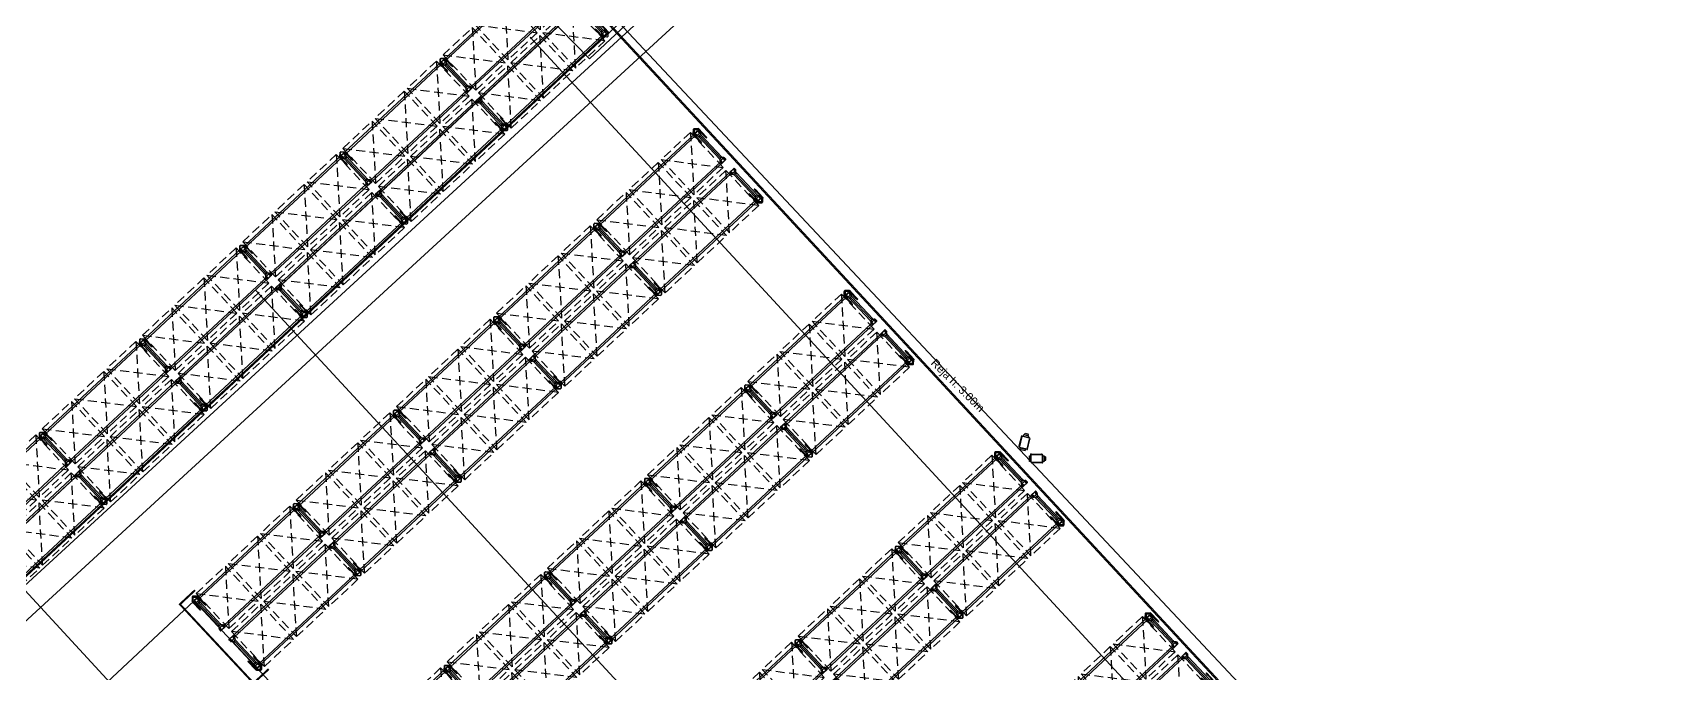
# Model space of a CAD drawing. Header units: millimetres. Extents: x 13 to 166, y 58 to 179.
# Drawn here: x 94.6 to 135.33, y 116.67 to 132.69 of the extents above; entities that cross this region are included whole.
import ezdxf

# ---------------------------------------------------------------- set-up
doc = ezdxf.new("R2010")
doc.units = ezdxf.units.MM
doc.linetypes.add('12_13_14_SB-E17-AR-A01_A02_A03-A$0$DASHED2', pattern=[0.375, 0.25, -0.125])
doc.layers.add('Rack Mecalux 3300mm (MVA-VLZ)', color=5, linetype='Continuous')
doc.layers.add('Rejas', color=1, linetype='Continuous')
doc.styles.get("Standard").update_dxf_attribs({"font": 'txt.shx'})

# ---------------------------------------------------------------- blocks, each defined once
blk = doc.blocks.new('Rack 3300mm Sistema Mecalux REFORZADO 100mm')
at = {"color": 252}
for p, q in [((2137.489959, 1281.825612), (2137.489959, 1281.880612)), ((2137.494959, 1281.885612), (2137.639359, 1281.885612)), ((2140.938359, 1281.881862), (2137.620359, 1281.881862)), ((2137.644359, 1281.880612), (2137.644359, 1281.825612)), ((2140.914359, 1281.880612), (2140.914359, 1281.825612)), ((2141.063759, 1281.885612), (2140.919359, 1281.885612)), ((2141.068759, 1281.825612), (2141.068759, 1281.880612)), ((2137.517159, 1281.805612), (2137.509959, 1281.805612)), ((2137.530331, 1281.75047), (2137.567135, 1281.75047)), ((2137.624359, 1281.805612), (2137.617159, 1281.805612)), ((2140.929359, 1281.836862), (2137.629359, 1281.836862)), ((2140.934359, 1281.805612), (2140.941559, 1281.805612)), ((2141.028386, 1281.75047), (2140.991583, 1281.75047)), ((2141.041559, 1281.805612), (2141.048759, 1281.805612)), ((2137.489959, 1280.940112), (2137.489959, 1280.885112)), ((2137.494959, 1280.880112), (2137.639359, 1280.880112)), ((2137.517159, 1280.960112), (2137.509959, 1280.960112)), ((2137.603986, 1281.015253), (2137.567183, 1281.015253)), ((2137.624359, 1280.960112), (2137.617159, 1280.960112)), ((2140.938359, 1280.883862), (2137.620359, 1280.883862)), ((2140.929359, 1280.928862), (2137.629359, 1280.928862)), ((2137.644359, 1280.885112), (2137.644359, 1280.940112)), ((2140.914359, 1280.885112), (2140.914359, 1280.940112)), ((2141.063759, 1280.880112), (2140.919359, 1280.880112)), ((2140.934359, 1280.960112), (2140.941559, 1280.960112)), ((2140.954731, 1281.015253), (2140.991535, 1281.015253)), ((2141.041559, 1280.960112), (2141.048759, 1280.960112)), ((2141.068759, 1280.940112), (2141.068759, 1280.885112))]:
    blk.add_line(p, q, dxfattribs=at)
at = {"color": 252, "lineweight": 30}
for p, q in [((2137.517159, 1281.859103), (2137.517159, 1281.878539)), ((2137.528829, 1281.845578), (2137.518661, 1281.85553)), ((2137.527409, 1281.882289), (2137.520909, 1281.882289)), ((2137.549812, 1281.882289), (2137.527409, 1281.882289)), ((2137.543909, 1281.882289), (2137.550267, 1281.882289)), ((2137.576883, 1281.879562), (2137.557435, 1281.879562)), ((2137.584506, 1281.882289), (2137.606909, 1281.882289)), ((2137.605489, 1281.845578), (2137.615656, 1281.85553)), ((2137.606909, 1281.882289), (2137.613409, 1281.882289)), ((2137.617159, 1281.859103), (2137.617159, 1281.878539)), ((2140.941559, 1281.859103), (2140.941559, 1281.878539)), ((2140.953229, 1281.845578), (2140.943061, 1281.85553)), ((2140.951809, 1281.882289), (2140.945309, 1281.882289)), ((2140.974212, 1281.882289), (2140.951809, 1281.882289)), ((2140.981835, 1281.879562), (2141.001283, 1281.879562)), ((2141.014809, 1281.882289), (2141.008451, 1281.882289)), ((2141.008906, 1281.882289), (2141.031309, 1281.882289)), ((2141.029889, 1281.845578), (2141.040056, 1281.85553)), ((2141.031309, 1281.882289), (2141.037809, 1281.882289)), ((2141.041559, 1281.859103), (2141.041559, 1281.878539)), ((2137.517159, 1281.791319), (2137.517159, 1281.810754)), ((2137.528829, 1281.777793), (2137.518661, 1281.787746)), ((2137.527409, 1281.814504), (2137.520909, 1281.814504)), ((2137.526581, 1281.814504), (2137.521301, 1281.814504)), ((2137.526581, 1281.74672), (2137.521301, 1281.74672)), ((2137.549812, 1281.814504), (2137.527409, 1281.814504)), ((2137.530331, 1281.836539), (2137.530331, 1281.842004)), ((2137.530331, 1281.828539), (2137.530331, 1281.836539)), ((2137.530331, 1281.828539), (2137.530331, 1281.818254)), ((2137.530331, 1281.768754), (2137.530331, 1281.77422)), ((2137.530331, 1281.760754), (2137.530331, 1281.768754)), ((2137.530331, 1281.760754), (2137.530331, 1281.75047)), ((2137.543909, 1281.814504), (2137.550267, 1281.814504)), ((2137.576883, 1281.811778), (2137.557435, 1281.811778)), ((2137.584506, 1281.814504), (2137.606909, 1281.814504)), ((2137.603986, 1281.836539), (2137.603986, 1281.842004)), ((2137.603986, 1281.828539), (2137.603986, 1281.836539)), ((2137.603986, 1281.828539), (2137.603986, 1281.818254)), ((2137.603986, 1281.768754), (2137.603986, 1281.77422)), ((2137.603986, 1281.760754), (2137.603986, 1281.768754)), ((2137.603986, 1281.760754), (2137.603986, 1281.75047)), ((2137.605489, 1281.777793), (2137.615656, 1281.787746)), ((2137.606909, 1281.814504), (2137.613409, 1281.814504)), ((2137.607736, 1281.814504), (2137.613017, 1281.814504)), ((2137.607736, 1281.74672), (2137.613017, 1281.74672)), ((2137.617159, 1281.791319), (2137.617159, 1281.810754)), ((2140.941559, 1281.791319), (2140.941559, 1281.810754)), ((2140.953229, 1281.777793), (2140.943061, 1281.787746)), ((2140.951809, 1281.814504), (2140.945309, 1281.814504)), ((2140.950981, 1281.814504), (2140.945701, 1281.814504)), ((2140.950981, 1281.74672), (2140.945701, 1281.74672)), ((2140.974212, 1281.814504), (2140.951809, 1281.814504)), ((2140.954731, 1281.836539), (2140.954731, 1281.842004)), ((2140.954731, 1281.828539), (2140.954731, 1281.836539)), ((2140.954731, 1281.828539), (2140.954731, 1281.818254)), ((2140.954731, 1281.768754), (2140.954731, 1281.77422)), ((2140.954731, 1281.760754), (2140.954731, 1281.768754)), ((2140.954731, 1281.760754), (2140.954731, 1281.75047)), ((2140.981835, 1281.811778), (2141.001283, 1281.811778)), ((2141.014809, 1281.814504), (2141.008451, 1281.814504)), ((2141.008906, 1281.814504), (2141.031309, 1281.814504)), ((2141.028386, 1281.836539), (2141.028386, 1281.842004)), ((2141.028386, 1281.828539), (2141.028386, 1281.836539)), ((2141.028386, 1281.828539), (2141.028386, 1281.818254)), ((2141.028386, 1281.768754), (2141.028386, 1281.77422)), ((2141.028386, 1281.760754), (2141.028386, 1281.768754)), ((2141.028386, 1281.760754), (2141.028386, 1281.75047)), ((2141.029889, 1281.777793), (2141.040056, 1281.787746)), ((2141.031309, 1281.814504), (2141.037809, 1281.814504)), ((2141.032136, 1281.814504), (2141.037417, 1281.814504)), ((2141.032136, 1281.74672), (2141.037417, 1281.74672)), ((2141.041559, 1281.791319), (2141.041559, 1281.810754)), ((2137.517159, 1280.974404), (2137.517159, 1280.954969)), ((2137.517159, 1280.90662), (2137.517159, 1280.887184)), ((2137.528829, 1280.98793), (2137.518661, 1280.977977)), ((2137.528829, 1280.920146), (2137.518661, 1280.910193)), ((2137.527409, 1280.951219), (2137.520909, 1280.951219)), ((2137.527409, 1280.883434), (2137.520909, 1280.883434)), ((2137.526581, 1281.019003), (2137.521301, 1281.019003)), ((2137.526581, 1280.951219), (2137.521301, 1280.951219)), ((2137.549812, 1280.951219), (2137.527409, 1280.951219)), ((2137.549812, 1280.883434), (2137.527409, 1280.883434)), ((2137.530331, 1281.004969), (2137.530331, 1281.015253)), ((2137.530331, 1281.004969), (2137.530331, 1280.996969)), ((2137.530331, 1280.996969), (2137.530331, 1280.991503)), ((2137.530331, 1280.937184), (2137.530331, 1280.947469)), ((2137.530331, 1280.937184), (2137.530331, 1280.929184)), ((2137.530331, 1280.929184), (2137.530331, 1280.923719)), ((2137.543909, 1280.951219), (2137.550267, 1280.951219)), ((2137.543909, 1280.883434), (2137.550267, 1280.883434)), ((2137.576883, 1280.953945), (2137.557435, 1280.953945)), ((2137.576883, 1280.886161), (2137.557435, 1280.886161)), ((2137.584506, 1280.951219), (2137.606909, 1280.951219)), ((2137.584506, 1280.883434), (2137.606909, 1280.883434)), ((2137.603986, 1281.004969), (2137.603986, 1281.015253)), ((2137.603986, 1281.004969), (2137.603986, 1280.996969)), ((2137.603986, 1280.996969), (2137.603986, 1280.991503)), ((2137.603986, 1280.937184), (2137.603986, 1280.947469)), ((2137.603986, 1280.937184), (2137.603986, 1280.929184)), ((2137.603986, 1280.929184), (2137.603986, 1280.923719)), ((2137.605489, 1280.98793), (2137.615656, 1280.977977)), ((2137.605489, 1280.920146), (2137.615656, 1280.910193)), ((2137.606909, 1280.951219), (2137.613409, 1280.951219)), ((2137.606909, 1280.883434), (2137.613409, 1280.883434)), ((2137.607736, 1281.019003), (2137.613017, 1281.019003)), ((2137.607736, 1280.951219), (2137.613017, 1280.951219)), ((2137.617159, 1280.974404), (2137.617159, 1280.954969)), ((2137.617159, 1280.90662), (2137.617159, 1280.887184)), ((2140.941559, 1280.974404), (2140.941559, 1280.954969)), ((2140.941559, 1280.90662), (2140.941559, 1280.887184)), ((2140.953229, 1280.98793), (2140.943061, 1280.977977)), ((2140.953229, 1280.920146), (2140.943061, 1280.910193)), ((2140.951809, 1280.951219), (2140.945309, 1280.951219)), ((2140.951809, 1280.883434), (2140.945309, 1280.883434)), ((2140.950981, 1281.019003), (2140.945701, 1281.019003)), ((2140.950981, 1280.951219), (2140.945701, 1280.951219)), ((2140.974212, 1280.951219), (2140.951809, 1280.951219)), ((2140.974212, 1280.883434), (2140.951809, 1280.883434)), ((2140.954731, 1281.004969), (2140.954731, 1281.015253)), ((2140.954731, 1281.004969), (2140.954731, 1280.996969)), ((2140.954731, 1280.996969), (2140.954731, 1280.991503)), ((2140.954731, 1280.937184), (2140.954731, 1280.947469)), ((2140.954731, 1280.937184), (2140.954731, 1280.929184)), ((2140.954731, 1280.929184), (2140.954731, 1280.923719)), ((2140.981835, 1280.953945), (2141.001283, 1280.953945)), ((2140.981835, 1280.886161), (2141.001283, 1280.886161)), ((2141.014809, 1280.951219), (2141.008451, 1280.951219)), ((2141.014809, 1280.883434), (2141.008451, 1280.883434)), ((2141.008906, 1280.951219), (2141.031309, 1280.951219)), ((2141.008906, 1280.883434), (2141.031309, 1280.883434)), ((2141.028386, 1281.004969), (2141.028386, 1281.015253)), ((2141.028386, 1281.004969), (2141.028386, 1280.996969)), ((2141.028386, 1280.996969), (2141.028386, 1280.991503)), ((2141.028386, 1280.937184), (2141.028386, 1280.947469)), ((2141.028386, 1280.937184), (2141.028386, 1280.929184)), ((2141.028386, 1280.929184), (2141.028386, 1280.923719)), ((2141.029889, 1280.98793), (2141.040056, 1280.977977)), ((2141.029889, 1280.920146), (2141.040056, 1280.910193)), ((2141.031309, 1280.951219), (2141.037809, 1280.951219)), ((2141.031309, 1280.883434), (2141.037809, 1280.883434)), ((2141.032136, 1281.019003), (2141.037417, 1281.019003)), ((2141.032136, 1280.951219), (2141.037417, 1280.951219)), ((2141.041559, 1280.974404), (2141.041559, 1280.954969)), ((2141.041559, 1280.90662), (2141.041559, 1280.887184))]:
    blk.add_line(p, q, dxfattribs=at)
at = {"color": 253, "linetype": '12_13_14_SB-E17-AR-A01_A02_A03-A$0$DASHED2', "ltscale": 0.9}
for p, q in [((2137.679359, 1281.982862), (2137.679359, 1280.782862)), ((2137.679359, 1281.982862), (2138.679359, 1281.982862)), ((2138.679359, 1280.782862), (2137.679359, 1281.982862)), ((2137.679359, 1280.782862), (2138.679359, 1281.982862)), ((2138.679359, 1281.982862), (2138.679359, 1280.782862)), ((2138.779359, 1281.982862), (2138.779359, 1280.782862)), ((2138.779359, 1281.982862), (2139.779359, 1281.982862)), ((2139.779359, 1280.782862), (2138.779359, 1281.982862)), ((2138.779359, 1280.782862), (2139.779359, 1281.982862)), ((2139.779359, 1281.982862), (2139.779359, 1280.782862)), ((2140.879359, 1281.982862), (2139.879359, 1281.982862)), ((2139.879359, 1281.982862), (2139.879359, 1280.782862)), ((2139.879359, 1280.782862), (2140.879359, 1281.982862)), ((2140.879359, 1280.782862), (2139.879359, 1281.982862)), ((2140.879359, 1281.982862), (2140.879359, 1280.782862)), ((2137.679359, 1280.782862), (2138.679359, 1280.782862)), ((2138.779359, 1280.782862), (2139.779359, 1280.782862)), ((2140.879359, 1280.782862), (2139.879359, 1280.782862))]:
    blk.add_line(p, q, dxfattribs=at)
at = {"color": 252}
for points in [[(2137.504959, 1281.845612), (2137.509289, 1281.843112), (2137.509289, 1281.838112), (2137.504959, 1281.835612), (2137.500629, 1281.838112), (2137.500629, 1281.843112)], [(2137.629359, 1281.845612), (2137.625029, 1281.843112), (2137.625029, 1281.838112), (2137.629359, 1281.835612), (2137.633689, 1281.838112), (2137.633689, 1281.843112)], [(2140.929359, 1281.845612), (2140.933689, 1281.843112), (2140.933689, 1281.838112), (2140.929359, 1281.835612), (2140.925029, 1281.838112), (2140.925029, 1281.843112)], [(2141.053759, 1281.845612), (2141.049429, 1281.843112), (2141.049429, 1281.838112), (2141.053759, 1281.835612), (2141.058089, 1281.838112), (2141.058089, 1281.843112)], [(2137.530331, 1281.77422), (2137.567135, 1281.77422), (2137.567135, 1280.991448), (2137.530331, 1280.991503)], [(2137.603986, 1281.77422), (2137.567135, 1281.77422), (2137.567135, 1280.991448), (2137.603986, 1280.991503)], [(2140.954731, 1281.77422), (2140.991583, 1281.77422), (2140.991583, 1280.991448), (2140.954731, 1280.991503)], [(2141.028386, 1281.77422), (2140.991583, 1281.77422), (2140.991583, 1280.991448), (2141.028386, 1280.991503)], [(2137.504959, 1280.920112), (2137.509289, 1280.922612), (2137.509289, 1280.927612), (2137.504959, 1280.930112), (2137.500629, 1280.927612), (2137.500629, 1280.922612)], [(2137.629359, 1280.920112), (2137.625029, 1280.922612), (2137.625029, 1280.927612), (2137.629359, 1280.930112), (2137.633689, 1280.927612), (2137.633689, 1280.922612)], [(2140.929359, 1280.920112), (2140.933689, 1280.922612), (2140.933689, 1280.927612), (2140.929359, 1280.930112), (2140.925029, 1280.927612), (2140.925029, 1280.922612)], [(2141.053759, 1280.920112), (2141.049429, 1280.922612), (2141.049429, 1280.927612), (2141.053759, 1280.930112), (2141.058089, 1280.927612), (2141.058089, 1280.922612)]]:
    blk.add_lwpolyline(points, close=True, dxfattribs=at)
for points in [[(2137.614359, 1281.881862), (2137.624359, 1281.881862, -0.414214), (2137.629359, 1281.876862), (2137.629359, 1281.831862)], [(2137.614359, 1281.881862), (2137.624359, 1281.881862, -0.414214), (2137.629359, 1281.876862), (2137.629359, 1281.831862)], [(2140.944359, 1281.881862), (2140.934359, 1281.881862, 0.414214), (2140.929359, 1281.876862), (2140.929359, 1281.831862)], [(2140.944359, 1281.881862), (2140.934359, 1281.881862, 0.414214), (2140.929359, 1281.876862), (2140.929359, 1281.831862)], [(2137.614359, 1280.883862), (2137.624359, 1280.883862, 0.414214), (2137.629359, 1280.888862), (2137.629359, 1280.933862)], [(2137.614359, 1280.883862), (2137.624359, 1280.883862, 0.414214), (2137.629359, 1280.888862), (2137.629359, 1280.933862)], [(2140.944359, 1280.883862), (2140.934359, 1280.883862, -0.414214), (2140.929359, 1280.888862), (2140.929359, 1280.933862)], [(2140.944359, 1280.883862), (2140.934359, 1280.883862, -0.414214), (2140.929359, 1280.888862), (2140.929359, 1280.933862)]]:
    blk.add_lwpolyline(points, format="xyb", dxfattribs=at)
for centre in [(2137.504959, 1281.840612), (2137.629359, 1281.840612), (2140.929359, 1281.840612), (2141.053759, 1281.840612), (2137.504959, 1280.925112), (2137.629359, 1280.925112), (2140.929359, 1280.925112), (2141.053759, 1280.925112)]:
    blk.add_circle(centre, 0.00634, dxfattribs=at)
for centre, radius, start, end in [((2137.494959, 1281.880612), 0.005, 90, 180), ((2137.639359, 1281.880612), 0.005, 0, 90), ((2140.919359, 1281.880612), 0.005, 90, 180), ((2141.063759, 1281.880612), 0.005, 0, 90), ((2137.509959, 1281.825612), 0.02, 180, 270), ((2137.624359, 1281.825612), 0.02, 270, 0), ((2140.934359, 1281.825612), 0.02, 180, 270), ((2141.048759, 1281.825612), 0.02, 270, 0), ((2137.509959, 1280.940112), 0.02, 90, 180), ((2137.494959, 1280.885112), 0.005, 180, 270), ((2137.624359, 1280.940112), 0.02, 0, 90), ((2137.639359, 1280.885112), 0.005, 270, 0), ((2140.934359, 1280.940112), 0.02, 90, 180), ((2140.919359, 1280.885112), 0.005, 180, 270), ((2141.048759, 1280.940112), 0.02, 0, 90), ((2141.063759, 1280.885112), 0.005, 270, 0)]:
    blk.add_arc(centre, radius, start, end, dxfattribs=at)
at = {"color": 252, "lineweight": 30}
for centre, radius, start, end in [((2137.520909, 1281.878539), 0.00375, 90, 180), ((2137.522159, 1281.859103), 0.005, 180, 225.612866), ((2137.525331, 1281.842004), 0.005, 0, 45.612866), ((2137.549771, 1281.873766), 0.008522, 51.41193, 89.722789), ((2137.557435, 1281.883312), 0.00375, 225, 270.368448), ((2137.576883, 1281.883312), 0.00375, 269.631552, 315), ((2137.584547, 1281.873766), 0.008522, 90.277211, 128.58807), ((2137.608986, 1281.842004), 0.005, 134.387134, 180), ((2137.613409, 1281.878539), 0.00375, 0, 90), ((2137.612159, 1281.859103), 0.005, 314.387134, 0), ((2140.945309, 1281.878539), 0.00375, 90, 180), ((2140.946559, 1281.859103), 0.005, 180, 225.612866), ((2140.949731, 1281.842004), 0.005, 0, 45.612866), ((2140.974171, 1281.873766), 0.008522, 51.41193, 89.722789), ((2140.981835, 1281.883312), 0.00375, 225, 270.368448), ((2141.001283, 1281.883312), 0.00375, 269.631552, 315), ((2141.008947, 1281.873766), 0.008522, 90.277211, 128.58807), ((2141.033386, 1281.842004), 0.005, 134.387134, 180), ((2141.037809, 1281.878539), 0.00375, 0, 90), ((2141.036559, 1281.859103), 0.005, 314.387134, 0), ((2137.520909, 1281.810754), 0.00375, 90, 180), ((2137.522159, 1281.791319), 0.005, 180, 225.612866), ((2137.526581, 1281.818254), 0.00375, 270, 360), ((2137.526581, 1281.75047), 0.00375, 270, 360), ((2137.525331, 1281.77422), 0.005, 0, 45.612866), ((2137.549771, 1281.805982), 0.008522, 51.41193, 89.722789), ((2137.557435, 1281.815528), 0.00375, 225, 270.368448), ((2137.576883, 1281.815528), 0.00375, 269.631552, 315), ((2137.584547, 1281.805982), 0.008522, 90.277211, 128.58807), ((2137.607736, 1281.818254), 0.00375, 180, 270), ((2137.608986, 1281.77422), 0.005, 134.387134, 180), ((2137.607736, 1281.75047), 0.00375, 180, 270), ((2137.613409, 1281.810754), 0.00375, 0, 90), ((2137.612159, 1281.791319), 0.005, 314.387134, 0), ((2140.945309, 1281.810754), 0.00375, 90, 180), ((2140.946559, 1281.791319), 0.005, 180, 225.612866), ((2140.950981, 1281.818254), 0.00375, 270, 360), ((2140.950981, 1281.75047), 0.00375, 270, 360), ((2140.949731, 1281.77422), 0.005, 0, 45.612866), ((2140.974171, 1281.805982), 0.008522, 51.41193, 89.722789), ((2140.981835, 1281.815528), 0.00375, 225, 270.368448), ((2141.001283, 1281.815528), 0.00375, 269.631552, 315), ((2141.008947, 1281.805982), 0.008522, 90.277211, 128.58807), ((2141.032136, 1281.818254), 0.00375, 180, 270), ((2141.033386, 1281.77422), 0.005, 134.387134, 180), ((2141.032136, 1281.75047), 0.00375, 180, 270), ((2141.037809, 1281.810754), 0.00375, 0, 90), ((2141.036559, 1281.791319), 0.005, 314.387134, 0), ((2137.522159, 1280.974404), 0.005, 134.387134, 180), ((2137.520909, 1280.954969), 0.00375, 180, 270), ((2137.522159, 1280.90662), 0.005, 134.387134, 180), ((2137.520909, 1280.887184), 0.00375, 180, 270), ((2137.526581, 1281.015253), 0.00375, 0, 90), ((2137.526581, 1280.947469), 0.00375, 0, 90), ((2137.525331, 1280.991503), 0.005, 314.387134, 360), ((2137.525331, 1280.923719), 0.005, 314.387134, 360), ((2137.549771, 1280.959741), 0.008522, 270.277211, 308.58807), ((2137.549771, 1280.891957), 0.008522, 270.277211, 308.58807), ((2137.557435, 1280.950195), 0.00375, 89.631552, 135), ((2137.557435, 1280.882411), 0.00375, 89.631552, 135), ((2137.576883, 1280.950195), 0.00375, 45, 90.368448), ((2137.576883, 1280.882411), 0.00375, 45, 90.368448), ((2137.584547, 1280.959741), 0.008522, 231.41193, 269.722789), ((2137.584547, 1280.891957), 0.008522, 231.41193, 269.722789), ((2137.607736, 1281.015253), 0.00375, 90, 180), ((2137.608986, 1280.991503), 0.005, 180, 225.612866), ((2137.607736, 1280.947469), 0.00375, 90, 180), ((2137.608986, 1280.923719), 0.005, 180, 225.612866), ((2137.613409, 1280.954969), 0.00375, 270, 0), ((2137.613409, 1280.887184), 0.00375, 270, 0), ((2137.612159, 1280.974404), 0.005, 0, 45.612866), ((2137.612159, 1280.90662), 0.005, 0, 45.612866), ((2140.946559, 1280.974404), 0.005, 134.387134, 180), ((2140.945309, 1280.954969), 0.00375, 180, 270), ((2140.946559, 1280.90662), 0.005, 134.387134, 180), ((2140.945309, 1280.887184), 0.00375, 180, 270), ((2140.950981, 1281.015253), 0.00375, 0, 90), ((2140.950981, 1280.947469), 0.00375, 0, 90), ((2140.949731, 1280.991503), 0.005, 314.387134, 360), ((2140.949731, 1280.923719), 0.005, 314.387134, 360), ((2140.974171, 1280.959741), 0.008522, 270.277211, 308.58807), ((2140.974171, 1280.891957), 0.008522, 270.277211, 308.58807), ((2140.981835, 1280.950195), 0.00375, 89.631552, 135), ((2140.981835, 1280.882411), 0.00375, 89.631552, 135), ((2141.001283, 1280.950195), 0.00375, 45, 90.368448), ((2141.001283, 1280.882411), 0.00375, 45, 90.368448), ((2141.008947, 1280.959741), 0.008522, 231.41193, 269.722789), ((2141.008947, 1280.891957), 0.008522, 231.41193, 269.722789), ((2141.032136, 1281.015253), 0.00375, 90, 180), ((2141.033386, 1280.991503), 0.005, 180, 225.612866), ((2141.032136, 1280.947469), 0.00375, 90, 180), ((2141.033386, 1280.923719), 0.005, 180, 225.612866), ((2141.037809, 1280.954969), 0.00375, 270, 0), ((2141.037809, 1280.887184), 0.00375, 270, 0), ((2141.036559, 1280.974404), 0.005, 0, 45.612866), ((2141.036559, 1280.90662), 0.005, 0, 45.612866)]:
    blk.add_arc(centre, radius, start, end, dxfattribs=at)
at = {"layer": 'Defpoints', "color": 252}
for points in [[(2137.487455, 1280.915225), (2137.487455, 1281.099384), (2137.477455, 1281.160225), (2137.467455, 1281.160225), (2137.467455, 1280.880225), (2137.487455, 1280.880225)], [(2137.646862, 1280.915225), (2137.646862, 1281.099384), (2137.656862, 1281.160225), (2137.666862, 1281.160225), (2137.666862, 1280.880225), (2137.646862, 1280.880225)], [(2140.911855, 1280.915225), (2140.911855, 1281.099384), (2140.901855, 1281.160225), (2140.891855, 1281.160225), (2140.891855, 1280.880225), (2140.911855, 1280.880225)], [(2141.071262, 1280.915225), (2141.071262, 1281.099384), (2141.081262, 1281.160225), (2141.091262, 1281.160225), (2141.091262, 1280.880225), (2141.071262, 1280.880225)]]:
    blk.add_lwpolyline(points, dxfattribs=at)
at = {"layer": 'Defpoints', "color": 252, "lineweight": 30, "ltscale": 5}
for points in [[(2137.487341, 1280.918839), (2137.487341, 1280.880339), (2137.553017, 1280.814664, 0.414214), (2137.581301, 1280.814664), (2137.646862, 1280.880225), (2137.646862, 1280.918725)], [(2141.071376, 1280.918839), (2141.071376, 1280.880339), (2141.005701, 1280.814664, -0.414214), (2140.977417, 1280.814664), (2140.911855, 1280.880225), (2140.911855, 1280.918725)]]:
    blk.add_lwpolyline(points, format="xyb", dxfattribs=at)
blk = doc.blocks.new('Proteccion Rack 100 Mecalux (Planta)')
at = {"color": 252}
blk.add_lwpolyline([(2107.618267, 1332.80826), (2107.586824, 1332.80826, -0.198912), (2107.58046, 1332.810896), (2107.518851, 1332.872505, -0.414214), (2107.518851, 1332.899375), (2107.580508, 1332.961031, -0.198912), (2107.586872, 1332.963667), (2107.618315, 1332.963667), (2107.618315, 1332.967667), (2107.586872, 1332.967667, 0.198912), (2107.577679, 1332.96386), (2107.516023, 1332.902203, 0.414214), (2107.516023, 1332.869676), (2107.577631, 1332.808068, 0.198912), (2107.586824, 1332.80426), (2107.618267, 1332.80426)], format="xyb", close=True, dxfattribs=at)
for points in [[(2107.618267, 1332.80626), (2107.802425, 1332.80626), (2107.863267, 1332.79626), (2107.863267, 1332.78626), (2107.583267, 1332.78626), (2107.583267, 1332.804756)], [(2107.618315, 1332.965667), (2107.802474, 1332.965667), (2107.863315, 1332.975667), (2107.863315, 1332.985667), (2107.583315, 1332.985667), (2107.583315, 1332.967171)]]:
    blk.add_lwpolyline(points, dxfattribs=at)
for points in [[(2107.643126, 1332.796209), (2107.640626, 1332.791879), (2107.635626, 1332.791879), (2107.633126, 1332.796209), (2107.635626, 1332.80054), (2107.640626, 1332.80054)], [(2107.643175, 1332.975718), (2107.640675, 1332.980048), (2107.635675, 1332.980048), (2107.633175, 1332.975718), (2107.635675, 1332.971388), (2107.640675, 1332.971388)], [(2107.757792, 1332.796209), (2107.755292, 1332.791879), (2107.750292, 1332.791879), (2107.747792, 1332.796209), (2107.750292, 1332.80054), (2107.755292, 1332.80054)], [(2107.75784, 1332.975718), (2107.75534, 1332.980048), (2107.75034, 1332.980048), (2107.74784, 1332.975718), (2107.75034, 1332.971388), (2107.75534, 1332.971388)]]:
    blk.add_lwpolyline(points, close=True, dxfattribs=at)
for centre, radius in [((2107.638126, 1332.796209), 0.00634), ((2107.638175, 1332.975718), 0.00634), ((2107.638126, 1332.796209), 0.00433), ((2107.638175, 1332.975718), 0.00433), ((2107.638126, 1332.796209), 0.002732), ((2107.638175, 1332.975718), 0.002732), ((2107.638126, 1332.796209), 0.002203), ((2107.638175, 1332.975718), 0.002203), ((2107.752792, 1332.796209), 0.00634), ((2107.75284, 1332.975718), 0.00634), ((2107.752792, 1332.796209), 0.00433), ((2107.75284, 1332.975718), 0.00433), ((2107.752792, 1332.796209), 0.002732), ((2107.75284, 1332.975718), 0.002732), ((2107.752792, 1332.796209), 0.002203), ((2107.75284, 1332.975718), 0.002203)]:
    blk.add_circle(centre, radius, dxfattribs=at)
at = {"layer": 'Defpoints', "color": 252, "linetype": 'Continuous', "lineweight": 0}
blk.add_line((2107.608227, 1332.92344), (2107.608227, 1332.84844), dxfattribs=at)

msp = doc.modelspace()

# ---------------------------------------------------------------- linework, layer by layer
at = {"color": 252}
for p, q in [((119.332883, 122.605797, 0.000013), (119.51527, 122.561034, 0.000013)), ((119.362848, 122.628005, 0.000013), (119.356005, 122.600122, 0.000013)), ((119.498991, 122.594592, 0.000013), (119.362848, 122.628005, 0.000013)), ((119.385324, 122.633077, 0.000013), (119.382873, 122.62309, 0.000013)), ((119.492249, 122.606835, 0.000013), (119.385324, 122.633077, 0.000013)), ((119.394662, 122.630786, 0.000013), (119.403731, 122.667737, 0.000013)), ((119.403731, 122.667737, 0.000013), (119.491223, 122.646264, 0.000013)), ((119.482154, 122.609313, 0.000013), (119.491223, 122.646264, 0.000013)), ((119.489798, 122.596848, 0.000013), (119.492249, 122.606835, 0.000013)), ((119.313862, 122.592923, 0.000013), (119.25256, 122.343142, 0.000013)), ((119.263459, 122.322925, 0.000013), (119.445846, 122.278162, 0.000013)), ((119.326032, 122.589626, 0.000013), (119.264874, 122.34043, 0.000013)), ((119.276925, 122.389534, 0.000013), (119.272661, 122.372159, 0.000013)), ((119.282288, 122.29976, 0.000013), (119.275445, 122.271877, 0.000013)), ((119.275445, 122.271877, 0.000013), (119.411588, 122.238464, 0.000013)), ((119.276808, 122.301105, 0.000013), (119.280183, 122.314857, 0.000013)), ((119.447763, 122.259148, 0.000013), (119.276808, 122.301105, 0.000013)), ((119.280183, 122.314857, 0.000013), (119.451065, 122.272918, 0.000013)), ((119.418431, 122.266347, 0.000013), (119.282288, 122.29976, 0.000013)), ((119.511895, 122.547282, 0.000013), (119.32958, 122.592027, 0.000013)), ((119.517187, 122.54202, 0.000013), (119.346232, 122.583977, 0.000013)), ((119.356005, 122.600122, 0.000013), (119.492148, 122.566709, 0.000013)), ((119.411686, 122.238862, 0.000013), (119.418431, 122.266347, 0.000013)), ((119.454613, 122.275319, 0.000013), (119.515772, 122.524515, 0.000013)), ((119.466783, 122.272022, 0.000013), (119.528085, 122.521803, 0.000013)), ((119.492246, 122.567107, 0.000013), (119.498991, 122.594592, 0.000013)), ((119.51527, 122.561034, 0.000013), (119.511895, 122.547282, 0.000013)), ((119.512254, 121.967006, 0.000013), (119.513561, 122.107183, 0.000013)), ((119.540963, 121.966738, 0.000013), (119.512254, 121.967006, 0.000013)), ((119.513971, 122.107179, 0.000013), (119.54227, 122.106915, 0.000013)), ((119.542551, 122.137116, 0.000013), (119.54091, 121.961095, 0.000013)), ((119.54091, 121.961095, 0.000013), (119.55507, 121.960963, 0.000013)), ((119.54227, 122.106915, 0.000013), (119.540963, 121.966738, 0.000013)), ((119.55507, 121.960963, 0.000013), (119.55671, 122.136909, 0.000013)), ((119.558749, 121.942763, 0.000013), (119.5605, 122.130555, 0.000013)), ((119.559731, 122.152359, 0.000013), (119.816913, 122.149962, 0.000013)), ((119.559915, 122.139752, 0.000013), (119.816494, 122.13736, 0.000013)), ((119.832824, 121.924803, 0.000013), (119.575642, 121.927201, 0.000013)), ((119.83264, 121.937411, 0.000013), (119.57606, 121.939803, 0.000013)), ((119.62662, 121.939332, 0.000013), (119.608729, 121.939498, 0.000013)), ((119.833805, 122.1344, 0.000013), (119.832164, 121.95838, 0.000013)), ((119.837595, 122.127971, 0.000013), (119.835844, 121.940254, 0.000013)), ((119.851754, 122.127839, 0.000013), (119.837595, 122.127971, 0.000013)), ((119.850003, 121.940047, 0.000013), (119.851754, 122.127839, 0.000013)), ((119.850225, 121.963855, 0.000013), (119.851532, 122.104032, 0.000013)), ((119.878934, 121.963587, 0.000013), (119.850225, 121.963855, 0.000013)), ((119.851943, 122.104028, 0.000013), (119.880241, 122.103764, 0.000013)), ((119.880241, 122.103764, 0.000013), (119.878934, 121.963587, 0.000013)), ((119.88941, 121.984109, 0.000013), (119.879127, 121.984205, 0.000013)), ((119.880153, 122.094299, 0.000013), (119.890436, 122.094203, 0.000013)), ((119.890436, 122.094203, 0.000013), (119.88941, 121.984109, 0.000013)), ((119.889499, 121.993724, 0.000013), (119.927546, 121.993369, 0.000013)), ((119.890339, 122.083809, 0.000013), (119.928386, 122.083454, 0.000013)), ((119.927546, 121.993369, 0.000013), (119.928386, 122.083454, 0.000013))]:
    msp.add_line(p, q, dxfattribs=at)
at = {"color": 2, "linetype": 'Continuous', "const_width": 0.05}
msp.add_lwpolyline([(98.661594, 118.746797), (98.283622, 118.394095), (100.124314, 116.421519), (100.502286, 116.77422)], dxfattribs=at)
at = {"color": 252, "linetype": 'Continuous'}
msp.add_lwpolyline([(96.210044, 116.20801), (109.070687, 102.425378), (111.500879, 104.693881), (98.640598, 118.476059)], close=True, dxfattribs=at)
at = {"color": 253, "linetype": 'Continuous'}
msp.add_lwpolyline([(96.210044, 116.20801), (109.070687, 102.425378), (111.500879, 104.693881), (98.640598, 118.476059)], close=True, dxfattribs=at)
at = {"color": 252}
for centre, radius, start, end in [((119.329192, 122.590761, 0.000013), 0.015482, 76.21074, 171.975328), ((119.267149, 122.33796, 0.000013), 0.015482, 160.446151, 256.21074), ((119.328892, 122.589222, 0.000013), 0.002888, 76.21074, 171.975328), ((119.451453, 122.274184, 0.000013), 0.015482, 256.21074, 351.975328), ((119.451754, 122.275722, 0.000013), 0.002888, 256.21074, 351.975328), ((119.513497, 122.526985, 0.000013), 0.015482, 340.446151, 76.21074), ((119.558032, 122.136971, 0.000013), 0.015482, 83.701206, 179.465795), ((119.559598, 122.136882, 0.000013), 0.002888, 83.701206, 179.465795), ((119.57423, 121.942618, 0.000013), 0.015482, 179.465795, 275.230383), ((119.818325, 122.134544, 0.000013), 0.015482, 359.465795, 95.230383), ((119.832957, 121.940281, 0.000013), 0.002888, 263.701206, 359.465795), ((119.834523, 121.940192, 0.000013), 0.015482, 263.701206, 359.465795)]:
    msp.add_arc(centre, radius, start, end, dxfattribs=at)
at = {"layer": 'Defpoints', "color": 4, "linetype": 'Continuous'}
for p, q in [((107.035254, 132.572998), (140.648853, 96.19369)), ((100.182609, 126.24132), (133.796208, 89.862012)), ((93.329964, 119.909642), (126.943562, 83.530333))]:
    msp.add_line(p, q, dxfattribs=at)
at = {"layer": 'Defpoints', "color": 11, "linetype": 'Continuous'}
for points in [[(12.991666, 168.144934), (12.991666, 101.155791), (75.139119, 101.155791), (126.516698, 148.38498), (121.343444, 153.416509), (131.145404, 163.420835), (115.974446, 179.14343), (104.938183, 179.28711), (105.33959, 168.144934), (12.991666, 168.144934)], [(75.57044, 100.654741), (115.452867, 58.316109), (165.980219, 107.334742), (127.29112, 148.168295), (75.57044, 100.654741)]]:
    msp.add_lwpolyline(points, dxfattribs=at)
at = {"layer": 'Defpoints', "color": 210, "linetype": 'Continuous'}
msp.add_lwpolyline([(14.734817, 143.711843), (14.734817, 165.859479), (105.403141, 165.859479), (105.290476, 158.244523), (107.155154, 158.24899), (116.091427, 148.799802), (105.073494, 138.206334), (109.821129, 133.244948), (108.520555, 132.032144), (97.110163, 143.711843), (14.734817, 143.711843), (14.734817, 143.711843)], dxfattribs=at)
at = {"layer": 'Defpoints', "linetype": 'Continuous'}
msp.add_lwpolyline([(156.345441, 113.949234), (124.412917, 148.629537), (108.47716, 133.769203), (140.748693, 99.360548), (156.345441, 113.949234)], dxfattribs=at)
at = {"layer": 'Defpoints', "color": 10, "linetype": 'Continuous'}
msp.add_lwpolyline([(81.822761, 107.324612), (81.174232, 108.01881), (116.014245, 140.596192), (116.696907, 139.865458), (81.822761, 107.324612)], dxfattribs=at)
at = {"layer": 'Rejas', "color": 160, "linetype": 'Continuous'}
for p, q in [((134.654425, 105.22883), (104.10295, 138.165286)), ((134.67635, 105.249307), (104.145276, 138.16377))]:
    msp.add_line(p, q, dxfattribs=at)

# ---------------------------------------------------------------- block references
at = {"linetype": 'Continuous', "lineweight": 0}
for p, rotation in [((-2301.22145, 761.775687), 313.01916), ((2525.176299, -503.068681), 133.01916), ((-2297.449748, 757.733598), 313.01916), ((2528.948001, -507.11077), 133.01916), ((-2293.68743, 753.701553), 313.01916), ((2532.710319, -511.142815), 133.01916), ((-2313.739681, 750.094419), 313.01916), ((-2289.925112, 749.669508), 313.01916), ((2512.658036, -514.749913), 133.01916)]:
    msp.add_blockref('Proteccion Rack 100 Mecalux (Planta)', p, dxfattribs=dict(at, rotation=rotation))
at = {"layer": 'Rack Mecalux 3300mm (MVA-VLZ)', "linetype": 'Continuous'}
for p, rotation in [((796.306081, 2529.139753), 223.01916), ((-582.541447, -2264.53132), 43.01916), ((793.802414, 2526.80348), 223.01916), ((-585.045113, -2266.867593), 43.01916), ((800.149389, 2525.020934), 223.01916), ((791.298748, 2524.467208), 223.01916), ((-578.698139, -2268.650139), 43.01916), ((-587.54878, -2269.203865), 43.01916), ((797.645722, 2522.684662), 223.01916), ((788.795081, 2522.130935), 223.01916), ((-581.201806, -2270.986411), 43.01916), ((-590.052446, -2271.540138), 43.01916), ((803.92109, 2520.978845), 223.01916), ((795.142056, 2520.348389), 223.01916), ((786.291415, 2519.794663), 223.01916), ((-574.926437, -2272.692228), 43.01916), ((-583.705472, -2273.322684), 43.01916), ((-592.556113, -2273.87641), 43.01916), ((801.417424, 2518.642573), 223.01916), ((792.638389, 2518.012117), 223.01916), ((783.787748, 2517.45839), 223.01916), ((-577.430104, -2275.0285), 43.01916), ((-586.209139, -2275.658956), 43.01916), ((807.683409, 2516.9468), 223.01916), ((-595.05978, -2276.212683), 43.01916), ((798.913757, 2516.3063), 223.01916), ((790.134723, 2515.675844), 223.01916), ((-571.164119, -2276.724273), 43.01916), ((-579.933771, -2277.364773), 43.01916), ((-588.712805, -2277.995229), 43.01916), ((805.179742, 2514.610528), 223.01916), ((796.410091, 2513.970028), 223.01916), ((-573.667786, -2279.060545), 43.01916), ((-582.437437, -2279.701045), 43.01916), ((811.445727, 2512.914755), 223.01916), ((802.676076, 2512.274255), 223.01916), ((793.906424, 2511.633755), 223.01916), ((-567.401801, -2280.756318), 43.01916)]:
    msp.add_blockref('Rack 3300mm Sistema Mecalux REFORZADO 100mm', p, dxfattribs=dict(at, rotation=rotation))

# ---------------------------------------------------------------- texts
at = {"layer": 'Rejas', "color": 160, "linetype": 'Continuous', "insert": (117.174708, 124.547515), "char_height": 0.2, "width": 10.056291, "attachment_point": 1, "rotation": 315.432946}
msp.add_mtext('{\\fArial|b0|i0|c0|p34;Reja h: 3.00m}', dxfattribs=at)

doc.saveas('drawing.dxf')
